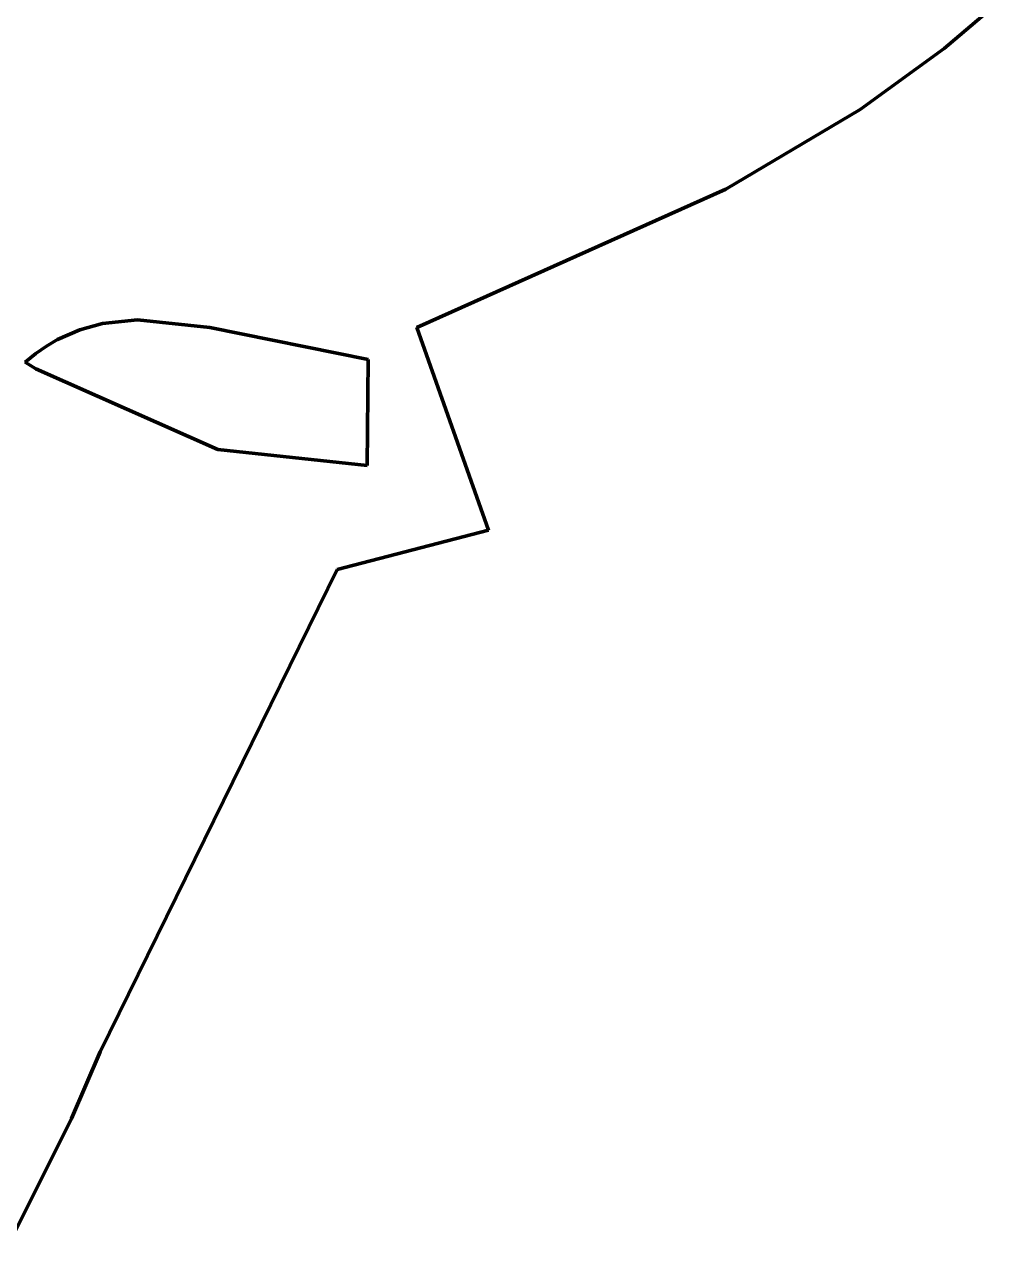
# Model space of a CAD drawing. Header units: millimetres. Extents: x 0 to 12.5, y 0 to 16.2.
# Drawn here: x 2.3229 to 2.6261, y 11.8128 to 12.1924 of the extents above; entities that cross this region are included whole.
import ezdxf

# ---------------------------------------------------------------- set-up
doc = ezdxf.new("R2010")
doc.units = ezdxf.units.MM
doc.layers.add('color#010101ff', color=7, linetype='CONTINUOUS', lineweight=100)
doc.layers.add('color#ffffffff', color=7, linetype='CONTINUOUS', lineweight=100)

msp = doc.modelspace()

# ---------------------------------------------------------------- linework, layer by layer
at = {"layer": 'color#010101ff'}
for p, q in [((2.62608, 12.20061), (2.60768, 12.18492)), ((2.60768, 12.18492), (2.58166, 12.16603)), ((2.58166, 12.16603), (2.54009, 12.14137)), ((2.54009, 12.14137), (2.44434, 12.09847)), ((2.34702, 12.09969), (2.33996, 12.09776)), ((2.35789, 12.10081), (2.34702, 12.09969)), ((2.38029, 12.09848), (2.35789, 12.10081)), ((2.4293, 12.08859), (2.38029, 12.09848)), ((2.44434, 12.09847), (2.46654, 12.03563)), ((2.33306, 12.09473), (2.32968, 12.09275)), ((2.33996, 12.09776), (2.33306, 12.09473)), ((2.32968, 12.09275), (2.32636, 12.09045)), ((2.32636, 12.09045), (2.32308, 12.08779)), ((2.32308, 12.08779), (2.32637, 12.08564)), ((2.42904, 12.05572), (2.4293, 12.08859)), ((2.32637, 12.08564), (2.38275, 12.06068)), ((2.38275, 12.06068), (2.42904, 12.05572)), ((2.46654, 12.03563), (2.41972, 12.02348)), ((2.41972, 12.02348), (2.34629, 11.87399)), ((2.34629, 11.87399), (2.33744, 11.85337)), ((2.33744, 11.85337), (2.31718, 11.81277))]:
    msp.add_line(p, q, dxfattribs=at)
at = {"layer": 'color#ffffffff'}
for p, q in [((2.60768, 12.18492), (2.62608, 12.20061)), ((2.58166, 12.16603), (2.60768, 12.18492)), ((2.54009, 12.14137), (2.58166, 12.16603)), ((2.44434, 12.09847), (2.54009, 12.14137)), ((2.33996, 12.09776), (2.34702, 12.09969)), ((2.34702, 12.09969), (2.35789, 12.10081)), ((2.35789, 12.10081), (2.38029, 12.09848)), ((2.38029, 12.09848), (2.4293, 12.08859)), ((2.46654, 12.03563), (2.44434, 12.09847)), ((2.32968, 12.09275), (2.33306, 12.09473)), ((2.33306, 12.09473), (2.33996, 12.09776)), ((2.32636, 12.09045), (2.32968, 12.09275)), ((2.32308, 12.08779), (2.32636, 12.09045)), ((2.32637, 12.08564), (2.32308, 12.08779)), ((2.4293, 12.08859), (2.42904, 12.05572)), ((2.38275, 12.06068), (2.32637, 12.08564)), ((2.42904, 12.05572), (2.38275, 12.06068)), ((2.41972, 12.02348), (2.46654, 12.03563)), ((2.34629, 11.87399), (2.41972, 12.02348)), ((2.33744, 11.85337), (2.34629, 11.87399)), ((2.31718, 11.81277), (2.33744, 11.85337))]:
    msp.add_line(p, q, dxfattribs=at)

doc.saveas('drawing.dxf')
